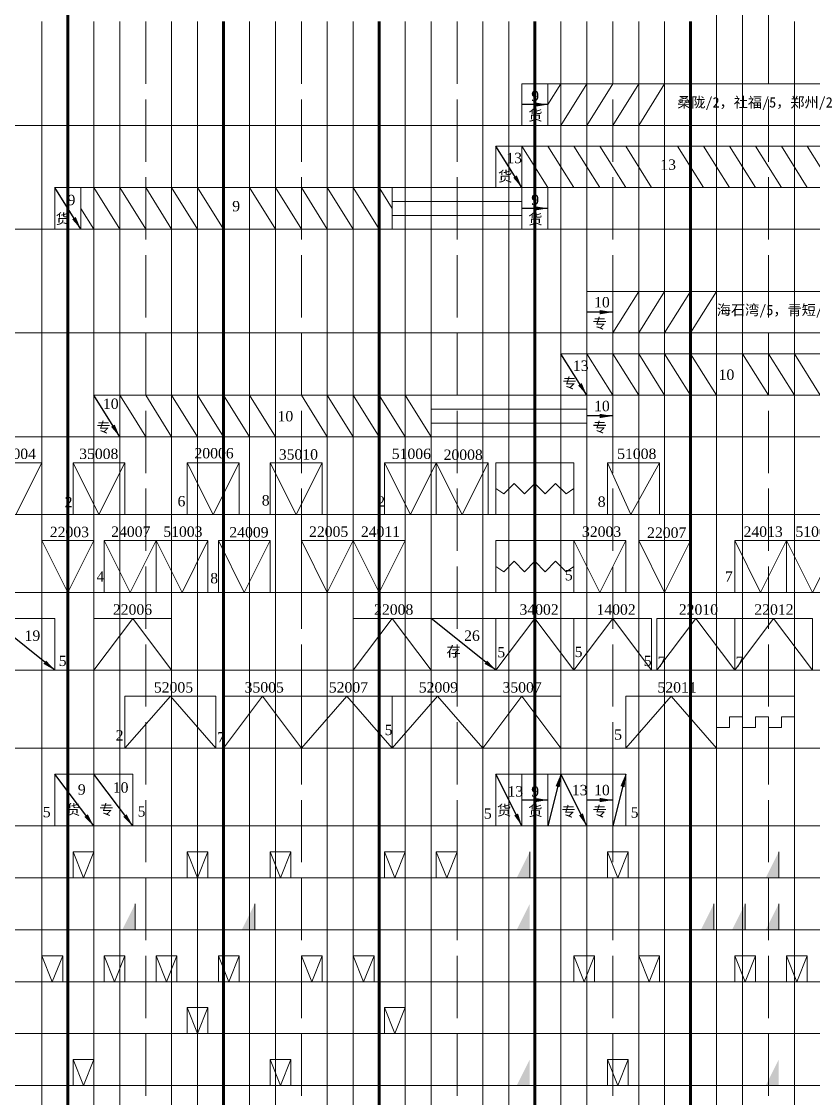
# Model space of a CAD drawing. Header units: millimetres. Extents: x 115 to 1075, y -349 to 784.
# Drawn here: x 466.1 to 618.7, y -141.5 to 66 of the extents above; entities that cross this region are included whole.
import ezdxf

# ---------------------------------------------------------------- set-up
doc = ezdxf.new("R2010")
doc.units = ezdxf.units.MM
doc.linetypes.add('ACAD_ISO02W100', pattern=[15, 12, -3])
for name, color, linetype, lineweight in [('十分格1', 3, 'Continuous', 20), ('十分格2', 3, 'ACAD_ISO02W100', 20), ('小时格1', 3, 'Continuous', 100), ('小时格2', 3, 'Continuous', 80)]:
    doc.layers.add(name, color=color, linetype=linetype, lineweight=lineweight)
doc.layers.add('文字', color=3, linetype='Continuous')
doc.dimstyles.new('ISO-25', dxfattribs={"dimtxt": 2.5, "dimasz": 2.5, "dimexe": 1.25, "dimexo": 0.625, "dimtad": 1, "dimdsep": 46, "dimtxsty": 'Standard', "dimcen": 2.5, "dimadec": 0, "dimazin": 0, "dimtfac": 1, "dimtmove": 0, "dimatfit": 3, "dimfxl": 1, "dimarcsym": 0})

msp = doc.modelspace()

# ---------------------------------------------------------------- hatches: boundary and pattern name
at = {"layer": '十分格2', "linetype": 'ByBlock'}
for points in [[(564, -99), (564, -94), (561.5, -99)], [(612, -99), (612, -94), (609.5, -99)], [(488, -109), (488, -104), (485.5, -109)], [(511, -109), (511, -104), (508.5, -109)], [(564, -109), (564, -104), (561.5, -109)], [(599.5, -109), (599.5, -104), (597, -109)], [(605.5, -109), (605.5, -104), (603, -109)], [(612, -109), (612, -104), (609.5, -109)], [(564, -139), (564, -134), (561.5, -139)], [(612, -139), (612, -134), (609.5, -139)]]:
    msp.add_hatch(color=0, dxfattribs=at).paths.add_polyline_path(points)

# ---------------------------------------------------------------- linework, layer by layer
at = {"layer": '十分格1'}
for p, q in [((600, 686), (600, 66)), ((605, 66), (605, 686)), ((470, 66), (470, -319)), ((480, 66), (480, -319)), ((485, 66), (485, -319)), ((495, 66), (495, -319)), ((500, 66), (500, -319)), ((510, 66), (510, -319)), ((515, 66), (515, -319)), ((525, 66), (525, -319)), ((530, 66), (530, -319)), ((540, 66), (540, -319)), ((545, 66), (545, -319)), ((555, 66), (555, -319)), ((560, 66), (560, -319)), ((570, 66), (570, -319)), ((575, 66), (575, -319)), ((585, 66), (585, -319)), ((590, 66), (590, -319)), ((600, 66), (600, -319)), ((605, 66), (605, -319)), ((615, 66), (615, -319))]:
    msp.add_line(p, q, dxfattribs=at)
at = {"layer": '十分格2'}
for p, q in [((610, 66), (610, 686)), ((490, 66), (490, -319)), ((520, 66), (520, -319)), ((550, 66), (550, -319)), ((580, 66), (580, -319)), ((610, 66), (610, -319))]:
    msp.add_line(p, q, dxfattribs=at)
at = {"layer": '十分格2', "color": 0, "linetype": 'ByBlock'}
for p, q in [((562.5, 46), (562.5, 54)), ((562.5, 54), (567.5, 54)), ((567.5, 54), (567.5, 46)), ((567.5, 54), (642.5, 54)), ((567.5, 50), (570, 54)), ((570, 46), (575, 54)), ((575, 46), (580, 54)), ((580, 46), (585, 54)), ((585, 46), (590, 54)), ((235, 46), (955, 46)), ((557.5, 34), (557.5, 42)), ((557.5, 42), (562.5, 42)), ((562.5, 42), (562.5, 34)), ((562.5, 42), (622.5, 42)), ((562.5, 42), (567.5, 34)), ((567.5, 42), (572.5, 34)), ((572.5, 42), (577.5, 34)), ((577.5, 42), (582.5, 34)), ((582.5, 42), (587.5, 34)), ((592.5, 42), (597.5, 34)), ((597.5, 42), (602.5, 34)), ((602.5, 42), (607.5, 34)), ((607.5, 42), (612.5, 34)), ((612.5, 42), (617.5, 34)), ((617.5, 42), (622.5, 34)), ((472.5, 26), (472.5, 34)), ((472.5, 34), (480, 34)), ((472.5, 34), (477.5, 34)), ((477.5, 34), (477.5, 26)), ((480, 34), (540, 34)), ((480, 34), (485, 26)), ((485, 34), (490, 26)), ((490, 34), (495, 26)), ((495, 34), (500, 26)), ((500, 34), (505, 26)), ((510, 34), (515, 26)), ((515, 34), (520, 26)), ((520, 34), (525, 26)), ((525, 34), (530, 26)), ((530, 34), (535, 26)), ((535, 34), (537.5, 30)), ((540, 34), (537.5, 34)), ((537.5, 34), (537.5, 26)), ((540, 34), (557.5, 34)), ((562.5, 34), (557.5, 34)), ((622.5, 34), (562.5, 34)), ((562.5, 34), (562.5, 26)), ((567.5, 34), (567.5, 26)), ((540, 31.3), (537.5, 31.3)), ((540, 31.3), (562.5, 31.3)), ((477.5, 30), (480, 26)), ((540, 28.6), (537.5, 28.6)), ((540, 28.6), (562.5, 28.6)), ((235, 26), (955, 26)), ((540, 26), (480, 26)), ((575, 6), (575, 14)), ((575, 14), (580, 14)), ((580, 14), (580, 6)), ((580, 14), (655, 14)), ((580, 6), (585, 14)), ((585, 6), (590, 14)), ((590, 6), (595, 14)), ((595, 6), (600, 14)), ((205, 6), (955, 6)), ((570, -6), (570, 2)), ((570, 2), (575, 2)), ((575, 2), (575, -6)), ((575, 2), (635, 2)), ((575, 2), (580, -6)), ((580, 2), (585, -6)), ((585, 2), (590, -6)), ((590, 2), (595, -6)), ((595, 2), (600, -6)), ((605, 2), (610, -6)), ((610, 2), (615, -6)), ((615, 2), (620, -6)), ((480, -14), (480, -6)), ((480, -6), (487.5, -6)), ((485, -6), (485, -14)), ((487.5, -10), (485, -6)), ((487.5, -6), (547.5, -6)), ((490, -6), (495, -14)), ((495, -6), (500, -14)), ((500, -6), (505, -14)), ((505, -6), (510, -14)), ((510, -6), (515, -14)), ((517.5, -6), (520, -6)), ((520, -6), (525, -14)), ((525, -6), (530, -14)), ((530, -6), (535, -14)), ((535, -6), (540, -14)), ((540, -6), (545, -14)), ((545, -6), (545, -14)), ((547.5, -6), (570, -6)), ((575, -6), (570, -6)), ((575, -6), (580, -6)), ((575, -6), (575, -14)), ((580, -6), (580, -14)), ((635, -6), (580, -6)), ((487.5, -10), (490, -14)), ((547.5, -8.7), (545, -8.7)), ((547.5, -8.7), (575, -8.7)), ((547.5, -11.4), (545, -11.4)), ((547.5, -11.4), (575, -11.4)), ((115, -14), (955, -14)), ((460, -19), (470, -19)), ((465, -29), (470, -19)), ((470, -19), (470, -29)), ((476, -29), (476, -19)), ((476, -19), (481, -29)), ((476, -19), (486, -19)), ((481, -29), (486, -19)), ((486, -19), (486, -29)), ((498, -29), (498, -19)), ((498, -19), (503, -29)), ((498, -19), (508, -19)), ((503, -29), (508, -19)), ((508, -19), (508, -29)), ((514, -29), (514, -19)), ((514, -19), (519, -29)), ((514, -19), (524, -19)), ((519, -29), (524, -19)), ((524, -19), (524, -29)), ((536, -29), (536, -19)), ((536, -19), (541, -29)), ((536, -19), (546, -19)), ((541, -29), (546, -19)), ((546, -19), (546, -29)), ((546, -19), (551, -29)), ((546, -19), (556, -19)), ((551, -29), (556, -19)), ((556, -19), (556, -29)), ((572.5, -19), (557.5, -19)), ((557.5, -19), (557.5, -29)), ((572.5, -29), (572.5, -19)), ((579, -29), (579, -19)), ((579, -19), (583.5, -29)), ((579, -19), (589, -19)), ((583.5, -29), (589, -19)), ((589, -19), (589, -29)), ((557.5, -24), (559, -25)), ((559, -25), (561, -23)), ((561, -23), (563, -25)), ((563, -25), (565, -23)), ((565, -23), (567, -25)), ((567, -25), (569, -23)), ((569, -23), (571, -25)), ((571, -25), (572.5, -24)), ((205, -29), (955, -29)), ((470, -44), (470, -34)), ((470, -34), (475, -44)), ((470, -34), (480, -34)), ((475, -44), (480, -34)), ((480, -34), (480, -44)), ((482, -44), (482, -34)), ((482, -34), (487, -44)), ((482, -34), (492, -34)), ((487, -44), (492, -34)), ((492, -34), (492, -44)), ((492, -34), (497, -44)), ((492, -34), (502, -34)), ((497, -44), (502, -34)), ((502, -34), (502, -44)), ((504, -44), (504, -34)), ((504, -34), (509, -44)), ((504, -34), (514, -34)), ((509, -44), (514, -34)), ((514, -34), (514, -44)), ((520, -44), (520, -34)), ((520, -34), (525, -44)), ((520, -34), (530, -34)), ((525, -44), (530, -34)), ((530, -34), (530, -44)), ((530, -34), (540, -34)), ((530, -34), (535, -44)), ((535, -44), (540, -34)), ((540, -34), (540, -44)), ((572.5, -34), (557.5, -34)), ((557.5, -34), (557.5, -44)), ((572.5, -44), (572.5, -34)), ((572.5, -34), (577.5, -44)), ((572.5, -34), (582.5, -34)), ((577.5, -44), (582.5, -34)), ((582.5, -34), (582.5, -44)), ((585, -44), (585, -34)), ((585, -34), (590, -44)), ((585, -34), (595, -34)), ((590, -44), (595, -34)), ((595, -34), (595, -44)), ((603.5, -44), (603.5, -34)), ((603.5, -34), (608.5, -44)), ((603.5, -34), (613.5, -34)), ((608.5, -44), (613.5, -34)), ((613.5, -34), (613.5, -44)), ((613.5, -34), (618.5, -44)), ((613.5, -34), (623.5, -34)), ((618.5, -44), (623.5, -34)), ((557.5, -39), (559, -40)), ((559, -40), (561, -38)), ((561, -38), (563, -40)), ((563, -40), (565, -38)), ((565, -38), (567, -40)), ((567, -40), (569, -38)), ((569, -38), (571, -40)), ((571, -40), (572.5, -39)), ((205, -44), (955, -44)), ((460, -49), (470, -49)), ((470, -49), (472.5, -49)), ((472.5, -49), (472.5, -59)), ((480, -59), (480, -49)), ((480, -49), (495, -49)), ((480, -59), (487.5, -49)), ((487.5, -49), (495, -59)), ((495, -49), (495, -59)), ((530, -59), (530, -49)), ((530, -49), (545, -49)), ((530, -59), (537.5, -49)), ((537.5, -49), (545, -59)), ((545, -49), (545, -59)), ((545, -49), (555, -49)), ((555, -49), (557.5, -49)), ((557.5, -49), (557.5, -59)), ((557.5, -59), (565, -49)), ((557.5, -49), (572.5, -49)), ((565, -49), (572.5, -59)), ((572.5, -49), (572.5, -59)), ((572.5, -49), (587.5, -49)), ((572.5, -59), (580, -49)), ((580, -49), (587.5, -59)), ((587.5, -49), (587.5, -59)), ((588.5, -59), (588.5, -49)), ((588.5, -59), (596, -49)), ((588.5, -49), (603.5, -49)), ((596, -49), (603.5, -59)), ((603.5, -49), (603.5, -59)), ((603.5, -59), (611, -49)), ((603.5, -49), (618.5, -49)), ((611, -49), (618.5, -59)), ((618.5, -49), (618.5, -59)), ((205, -59), (955, -59)), ((486, -74), (486, -64)), ((486, -64), (503.5, -64)), ((486, -74), (494.75, -64)), ((494.75, -64), (503.5, -74)), ((503.5, -64), (503.5, -74)), ((505, -74), (505, -64)), ((505, -74), (512.5, -64)), ((505, -64), (520, -64)), ((512.5, -64), (520, -74)), ((520, -64), (520, -74)), ((520, -64), (537.5, -64)), ((520, -74), (528.75, -64)), ((528.75, -64), (537.5, -74)), ((537.5, -64), (537.5, -74)), ((537.5, -64), (555, -64)), ((537.5, -74), (546.25, -64)), ((546.25, -64), (555, -74)), ((555, -64), (555, -74)), ((555, -64), (570, -64)), ((555, -74), (562.5, -64)), ((562.5, -64), (570, -74)), ((570, -64), (570, -74)), ((582.5, -74), (582.5, -64)), ((582.5, -64), (600, -64)), ((582.5, -74), (591.25, -64)), ((591.25, -64), (600, -74)), ((600, -64), (600, -74)), ((600, -64), (615, -64)), ((615, -64), (615, -74)), ((602.5, -70), (602.5, -68)), ((602.5, -68), (605, -68)), ((605, -68), (605, -70)), ((607.5, -70), (607.5, -68)), ((607.5, -68), (610, -68)), ((610, -68), (610, -70)), ((612.5, -70), (612.5, -68)), ((612.5, -68), (615, -68)), ((600, -70), (602.5, -70)), ((605, -70), (607.5, -70)), ((610, -70), (612.5, -70)), ((205, -74), (955, -74)), ((472.5, -89), (472.5, -79)), ((472.5, -79), (480, -79)), ((472.5, -79), (477.5, -79)), ((480, -79), (480, -89)), ((480, -79), (485, -79)), ((480, -79), (485, -79)), ((485, -79), (487.5, -79)), ((487.5, -79), (487.5, -89)), ((557.5, -89), (557.5, -79)), ((557.5, -79), (560, -79)), ((560, -79), (562.5, -79)), ((562.5, -79), (562.5, -89)), ((562.5, -79), (565, -79)), ((565, -79), (567.5, -79)), ((567.5, -79), (567.5, -89)), ((567.5, -79), (570, -79)), ((570, -79), (570, -89)), ((570, -79), (575, -79)), ((575, -79), (575, -89)), ((575, -79), (580, -79)), ((580, -79), (580, -89)), ((580, -79), (582.5, -79)), ((582.5, -79), (582.5, -89)), ((115, -89), (955, -89)), ((476, -99), (476, -94)), ((480, -94), (476, -94)), ((476, -94), (478, -99)), ((478, -99), (480, -94)), ((480, -99), (480, -94)), ((498, -99), (498, -94)), ((498, -94), (502, -94)), ((498, -94), (500, -99)), ((500, -99), (502, -94)), ((502, -94), (502, -99)), ((514, -99), (514, -94)), ((514, -94), (518, -94)), ((514, -94), (516, -99)), ((514, -99), (514, -94)), ((516, -99), (518, -94)), ((518, -94), (518, -99)), ((536, -99), (536, -94)), ((536, -94), (540, -94)), ((536, -94), (538, -99)), ((536, -94), (536, -99)), ((538, -99), (540, -94)), ((540, -94), (540, -99)), ((546, -99), (546, -94)), ((546, -94), (548, -99)), ((550, -94), (546, -94)), ((546, -99), (546, -94)), ((548, -99), (550, -94)), ((550, -99), (550, -94)), ((564, -99), (564, -94)), ((579, -99), (579, -94)), ((583, -94), (579, -94)), ((579, -94), (581, -99)), ((579, -99), (579, -94)), ((581, -99), (583, -94)), ((583, -99), (583, -94)), ((612, -99), (612, -94)), ((205, -99), (955, -99)), ((502, -99), (498, -99)), ((488, -109), (488, -104)), ((511, -109), (511, -104)), ((599.5, -109), (599.5, -104)), ((605.5, -109), (605.5, -104)), ((612, -109), (612, -104)), ((205, -109), (955, -109)), ((470, -119), (470, -114)), ((470, -114), (474, -114)), ((470, -114), (472, -119)), ((470, -119), (470, -114)), ((472, -119), (474, -114)), ((474, -114), (474, -119)), ((482, -119), (482, -114)), ((482, -114), (486, -114)), ((482, -114), (484, -119)), ((482, -119), (482, -114)), ((484, -119), (486, -114)), ((486, -114), (486, -119)), ((492, -119), (492, -114)), ((492, -114), (496, -114)), ((492, -114), (494, -119)), ((492, -114), (492, -119)), ((494, -119), (496, -114)), ((496, -114), (496, -119)), ((504, -119), (504, -114)), ((504, -114), (508, -114)), ((504, -119), (504, -114)), ((504, -114), (506, -119)), ((506, -119), (508, -114)), ((508, -114), (508, -119)), ((520, -119), (520, -114)), ((520, -114), (524, -114)), ((520, -114), (522, -119)), ((520, -119), (520, -114)), ((522, -119), (524, -114)), ((524, -114), (524, -119)), ((530, -119), (530, -114)), ((530, -114), (534, -114)), ((530, -114), (532, -119)), ((530, -119), (530, -114)), ((532, -119), (534, -114)), ((534, -114), (534, -119)), ((572.5, -119), (572.5, -114)), ((572.5, -114), (576.5, -114)), ((572.5, -114), (574.5, -119)), ((572.5, -119), (572.5, -114)), ((574.5, -119), (576.5, -114)), ((576.5, -114), (576.5, -119)), ((585, -119), (585, -114)), ((585, -114), (589, -114)), ((585, -114), (587, -119)), ((585, -119), (585, -114)), ((587, -119), (589, -114)), ((589, -114), (589, -119)), ((603.5, -119), (603.5, -114)), ((603.5, -114), (607.5, -114)), ((603.5, -114), (605.5, -119)), ((603.5, -119), (603.5, -114)), ((605.5, -119), (607.5, -114)), ((607.5, -114), (607.5, -119)), ((613.5, -119), (613.5, -114)), ((613.5, -114), (617.5, -114)), ((613.5, -114), (615.5, -119)), ((613.5, -114), (613.5, -119)), ((615.5, -119), (617.5, -114)), ((617.5, -114), (617.5, -119)), ((205, -119), (955, -119)), ((498, -129), (498, -124)), ((498, -124), (500, -129)), ((498, -124), (502, -124)), ((500, -129), (502, -124)), ((502, -124), (502, -129)), ((536, -124), (540, -124)), ((536, -124), (538, -129)), ((536, -124), (536, -129)), ((538, -129), (540, -124)), ((540, -124), (540, -129)), ((205, -129), (955, -129)), ((476, -139), (476, -134)), ((476, -134), (478, -139)), ((480, -134), (476, -134)), ((478, -139), (480, -134)), ((480, -139), (480, -134)), ((514, -134), (516, -139)), ((514, -134), (518, -134)), ((514, -139), (514, -134)), ((516, -139), (518, -134)), ((518, -134), (518, -139)), ((583, -134), (579, -134)), ((579, -134), (581, -139)), ((579, -139), (579, -134)), ((581, -139), (583, -134)), ((583, -139), (583, -134)), ((205, -139), (955, -139))]:
    msp.add_line(p, q, dxfattribs=at)
at = {"layer": '小时格1'}
msp.add_line((595, 66), (595, -319), dxfattribs=at)
at = {"layer": '小时格2'}
for p, q in [((475, 69.44), (475, -319)), ((505, 66), (505, -319)), ((535, 66), (535, -319)), ((565, 66), (565, -319))]:
    msp.add_line(p, q, dxfattribs=at)

# ---------------------------------------------------------------- texts
at = {"layer": '文字', "char_height": 2, "attachment_point": 1}
for s, insert, width in [('\\pt14;{\\fTimes New Roman|b0|i0|c0|p18;\\C0;9}', (564.3, 52.67), 3.0872), ('\\pt14;{\\fSimSun|b0|i0|c134|p2;\\C0;桑陇/2，社福/5，郑州/2}', (592.42, 51.43), 33.1), ('\\pt14;{\\fSimSun|b0|i0|c134|p2;\\C0;货}', (563.73, 48.91), 1.9356), ('\\pt14;{\\fTimes New Roman|b0|i0|c0|p18;\\C0;13}', (559.5, 40.71), 3.9289), ('\\pt14;{\\fTimes New Roman|b0|i0|c0|p18;\\C0;13}', (589.17, 39.43), 4.2667), ('\\pt14;{\\fSimSun|b0|i0|c134|p2;\\C0;货}', (557.91, 37.16), 1.9356), ('\\pt14;{\\fTimes New Roman|b0|i0|c0|p18;\\C0;9}', (474.93, 32.62), 1.9356), ('\\pt14;{\\fTimes New Roman|b0|i0|c0|p18;\\C0;9}', (506.67, 31.43), 1.9356), ('\\pt14;{\\fTimes New Roman|b0|i0|c0|p18;\\C0;9}', (564.3, 32.67), 3.0872), ('\\pt14;{\\fSimSun|b0|i0|c134|p2;\\C0;货}', (472.66, 28.98), 1.9356), ('\\pt14;{\\fSimSun|b0|i0|c134|p2;\\C0;货}', (563.73, 28.91), 1.9356), ('\\pt14;{\\fTimes New Roman|b0|i0|c0|p18;\\C0;10}', (576.41, 12.92), 3.0872), ('\\pt14;{\\fSimSun|b0|i0|c134|p2;\\C0;海石湾/5，青短/4，大石/1}', (600.06, 11.43), 39.9852), ('\\pt14;{\\fSimSun|b0|i0|c134|p2;\\C0;专}', (576.14, 8.83), 1.9356), ('\\pt14;{\\fTimes New Roman|b0|i0|c0|p18;\\C0;13}', (572.33, 0.69), 3.0872), ('\\pt14;{\\fTimes New Roman|b0|i0|c0|p18;\\C0;10}', (600.41, -1.04), 3.0872), ('\\pt14;{\\fSimSun|b0|i0|c134|p2;\\C0;专}', (570.33, -2.67), 1.9356), ('\\pt14;{\\fTimes New Roman|b0|i0|c0|p18;\\C0;10}', (481.76, -6.65), 3.0872), ('\\pt14;{\\fTimes New Roman|b0|i0|c0|p18;\\C0;10}', (576.41, -7.08), 3.0872), ('\\pt14;{\\fTimes New Roman|b0|i0|c0|p18;\\C0;10}', (515.41, -9.04), 3.0872), ('\\pt14;{\\fSimSun|b0|i0|c134|p2;\\C0;专}', (480.52, -11.19), 1.9356), ('\\pt14;{\\fSimSun|b0|i0|c134|p2;\\C0;专}', (576.14, -11.17), 1.9356), ('\\pt14;{\\fTimes New Roman|b0|i0|c0|p18;\\C0;51004}', (461.3, -16.29), 10.9003), ('\\pt14;{\\fTimes New Roman|b0|i0|c0|p18;\\C0;35008}', (477.18, -16.29), 10.9003), ('\\pt14;{\\fTimes New Roman|b0|i0|c0|p18;\\C0;20006}', (499.4, -16.17), 10.9003), ('\\pt14;{\\fTimes New Roman|b0|i0|c0|p18;\\C0;35010}', (515.65, -16.41), 10.9003), ('\\pt14;{\\fTimes New Roman|b0|i0|c0|p18;\\C0;51006}', (537.42, -16.29), 10.9003), ('\\pt14;{\\fTimes New Roman|b0|i0|c0|p18;\\C0;20008}', (547.41, -16.47), 10.9003), ('\\pt14;{\\fTimes New Roman|b0|i0|c0|p18;\\C0;51008}', (580.86, -16.29), 10.9003), ('\\pt14;{\\fTimes New Roman|b0|i0|c0|p18;\\C0;2}', (474.39, -25.58), 1.9356), ('\\pt14;{\\fTimes New Roman|b0|i0|c0|p18;\\C0;6}', (496.14, -25.42), 1.9356), ('\\pt14;{\\fTimes New Roman|b0|i0|c0|p18;\\C0;8}', (512.37, -25.25), 1.9356), ('\\pt14;{\\fTimes New Roman|b0|i0|c0|p18;\\C0;2}', (534.62, -25.47), 1.9356), ('\\pt14;{\\fTimes New Roman|b0|i0|c0|p18;\\C0;8}', (577.11, -25.51), 1.9356), ('\\pt14;{\\fTimes New Roman|b0|i0|c0|p18;\\C0;22003}', (471.52, -31.35), 10.9003), ('\\pt14;{\\fTimes New Roman|b0|i0|c0|p18;\\C0;24007}', (483.35, -31.29), 10.9003), ('\\pt14;{\\fTimes New Roman|b0|i0|c0|p18;\\C0;51003}', (493.39, -31.29), 10.9003), ('\\pt14;{\\fTimes New Roman|b0|i0|c0|p18;\\C0;24009}', (506.12, -31.4), 10.9003), ('\\pt14;{\\fTimes New Roman|b0|i0|c0|p18;\\C0;22005}', (521.48, -31.29), 10.9003), ('\\pt14;{\\fTimes New Roman|b0|i0|c0|p18;\\C0;24011}', (531.47, -31.29), 10.9003), ('\\pt14;{\\fTimes New Roman|b0|i0|c0|p18;\\C0;32003}', (574.08, -31.29), 10.9003), ('\\pt14;{\\fTimes New Roman|b0|i0|c0|p18;\\C0;22007}', (586.63, -31.48), 10.9003), ('\\pt14;{\\fTimes New Roman|b0|i0|c0|p18;\\C0;24013}', (605.21, -31.29), 10.9003), ('\\pt14;{\\fTimes New Roman|b0|i0|c0|p18;\\C0;51005}', (615.21, -31.29), 10.9003), ('\\pt14;{\\fTimes New Roman|b0|i0|c0|p18;\\C0;4}', (480.53, -39.93), 1.9356), ('\\pt14;{\\fTimes New Roman|b0|i0|c0|p18;\\C0;8}', (502.44, -40.25), 1.9356), ('\\pt14;{\\fTimes New Roman|b0|i0|c0|p18;\\C0;5}', (570.78, -39.68), 1.9356), ('\\pt14;{\\fTimes New Roman|b0|i0|c0|p18;\\C0;7}', (601.61, -39.95), 1.9356), ('\\pt14;{\\fTimes New Roman|b0|i0|c0|p18;\\C0;22006}', (483.68, -46.29), 10.9003), ('\\pt14;{\\fTimes New Roman|b0|i0|c0|p18;\\C0;22008}', (534.02, -46.29), 10.9003), ('\\pt14;{\\fTimes New Roman|b0|i0|c0|p18;\\C0;34002}', (562.03, -46.29), 10.9003), ('\\pt14;{\\fTimes New Roman|b0|i0|c0|p18;\\C0;14002}', (576.87, -46.29), 10.9003), ('\\pt14;{\\fTimes New Roman|b0|i0|c0|p18;\\C0;22010}', (592.74, -46.29), 10.9003), ('\\pt14;{\\fTimes New Roman|b0|i0|c0|p18;\\C0;22012}', (607.3, -46.29), 10.9003), ('\\pt14;{\\fTimes New Roman|b0|i0|c0|p18;\\C0;19}', (466.66, -51.33), 4.7289), ('\\pt14;{\\fTimes New Roman|b0|i0|c0|p18;\\C0;26}', (551.37, -51.33), 4.7289), ('\\pt14;{\\fSimSun|b0|i0|c134|p2;\\C0;存}', (547.96, -54.38), 1.9356), ('\\pt14;{\\fTimes New Roman|b0|i0|c0|p18;\\C0;5}', (557.76, -54.51), 1.9356), ('\\pt14;{\\fTimes New Roman|b0|i0|c0|p18;\\C0;5}', (572.67, -54.45), 1.9356), ('\\pt14;{\\fTimes New Roman|b0|i0|c0|p18;\\C0;5}', (473.24, -56.18), 1.9356), ('\\pt14;{\\fTimes New Roman|b0|i0|c0|p18;\\C0;5}', (585.99, -56.18), 1.9356), ('\\pt14;{\\fTimes New Roman|b0|i0|c0|p18;\\C0;7}', (588.67, -56.35), 1.9356), ('\\pt14;{\\fTimes New Roman|b0|i0|c0|p18;\\C0;7}', (603.67, -56.35), 1.9356), ('\\pt14;{\\fTimes New Roman|b0|i0|c0|p18;\\C0;52005}', (491.58, -61.29), 10.9003), ('\\pt14;{\\fTimes New Roman|b0|i0|c0|p18;\\C0;35005}', (509.07, -61.29), 10.9003), ('\\pt14;{\\fTimes New Roman|b0|i0|c0|p18;\\C0;52007}', (525.29, -61.29), 10.9003), ('\\pt14;{\\fTimes New Roman|b0|i0|c0|p18;\\C0;52009}', (542.63, -61.29), 10.9003), ('\\pt14;{\\fTimes New Roman|b0|i0|c0|p18;\\C0;35007}', (558.76, -61.29), 10.9003), ('\\pt14;{\\fTimes New Roman|b0|i0|c0|p18;\\C0;52011}', (588.63, -61.29), 10.9003), ('\\pt14;{\\fTimes New Roman|b0|i0|c0|p18;\\C0;2}', (484.23, -70.53), 1.9356), ('\\pt14;{\\fTimes New Roman|b0|i0|c0|p18;\\C0;5}', (536.05, -69.49), 1.9356), ('\\pt14;{\\fTimes New Roman|b0|i0|c0|p18;\\C0;5}', (580.28, -70.38), 1.9356), ('\\pt14;{\\fTimes New Roman|b0|i0|c0|p18;\\C0;7}', (503.78, -70.91), 1.9356), ('\\pt14;{\\fTimes New Roman|b0|i0|c0|p18;\\C0;10}', (483.66, -80.58), 3.0872), ('\\pt14;{\\fTimes New Roman|b0|i0|c0|p18;\\C0;9}', (476.92, -80.97), 1.9356), ('\\pt14;{\\fTimes New Roman|b0|i0|c0|p18;\\C0;13}', (559.72, -81.33), 3.0872), ('\\pt14;{\\fTimes New Roman|b0|i0|c0|p18;\\C0;9}', (564.3, -81.33), 3.0872), ('\\pt14;{\\fTimes New Roman|b0|i0|c0|p18;\\C0;13}', (572.13, -81.08), 3.0872), ('\\pt14;{\\fTimes New Roman|b0|i0|c0|p18;\\C0;10}', (576.41, -81.08), 3.0872), ('\\pt14;{\\fSimSun|b0|i0|c134|p2;\\C0;货}', (474.63, -84.86), 1.9356), ('\\pt14;{\\fSimSun|b0|i0|c134|p2;\\C0;专}', (481.07, -84.87), 1.9356), ('\\pt14;{\\fSimSun|b0|i0|c134|p2;\\C0;货}', (557.7, -84.98), 1.9356), ('\\pt14;{\\fSimSun|b0|i0|c134|p2;\\C0;货}', (563.73, -85.09), 1.9356), ('\\pt14;{\\fSimSun|b0|i0|c134|p2;\\C0;专}', (570.14, -85.21), 1.9356), ('\\pt14;{\\fSimSun|b0|i0|c134|p2;\\C0;专}', (576.14, -85.17), 1.9356), ('\\pt14;{\\fTimes New Roman|b0|i0|c0|p18;\\C0;5}', (470.17, -85.32), 1.9356), ('\\pt14;{\\fTimes New Roman|b0|i0|c0|p18;\\C0;5}', (488.44, -85.19), 1.9356), ('\\pt14;{\\fTimes New Roman|b0|i0|c0|p18;\\C0;5}', (555.17, -85.6), 1.9356), ('\\pt14;{\\fTimes New Roman|b0|i0|c0|p18;\\C0;5}', (583.46, -85.39), 1.9356)]:
    msp.add_mtext(s, dxfattribs=dict(at, insert=insert, width=width))

# ---------------------------------------------------------------- leaders
at = {"layer": '十分格2', "color": 0, "linetype": 'ByBlock'}
for points in [[(567.5, 50), (562.5, 50)], [(562.5, 34), (557.5, 42)], [(477.5, 26), (472.5, 34)], [(567.5, 30), (562.5, 30)], [(580, 10), (575, 10)], [(575, -6), (570, 2)], [(485, -14), (480, -6)], [(580, -10), (575, -10)], [(472.5, -59), (460, -49)], [(557.5, -59), (545, -49)], [(480, -89), (472.5, -79)], [(487.5, -89), (480, -79)], [(562.5, -89), (557.5, -79)], [(570, -79), (567.5, -89)], [(575, -89), (570, -79)], [(582.5, -79), (580, -89)], [(567.5, -84), (562.5, -84)], [(580, -84), (575, -84)]]:
    msp.add_leader(points, dimstyle='ISO-25', override={"dimgap": 0.625, "dimtad": 0, "dimdec": 4, "dimtdec": 4, "dimfrac": 2}, dxfattribs=at)

doc.saveas('drawing.dxf')
